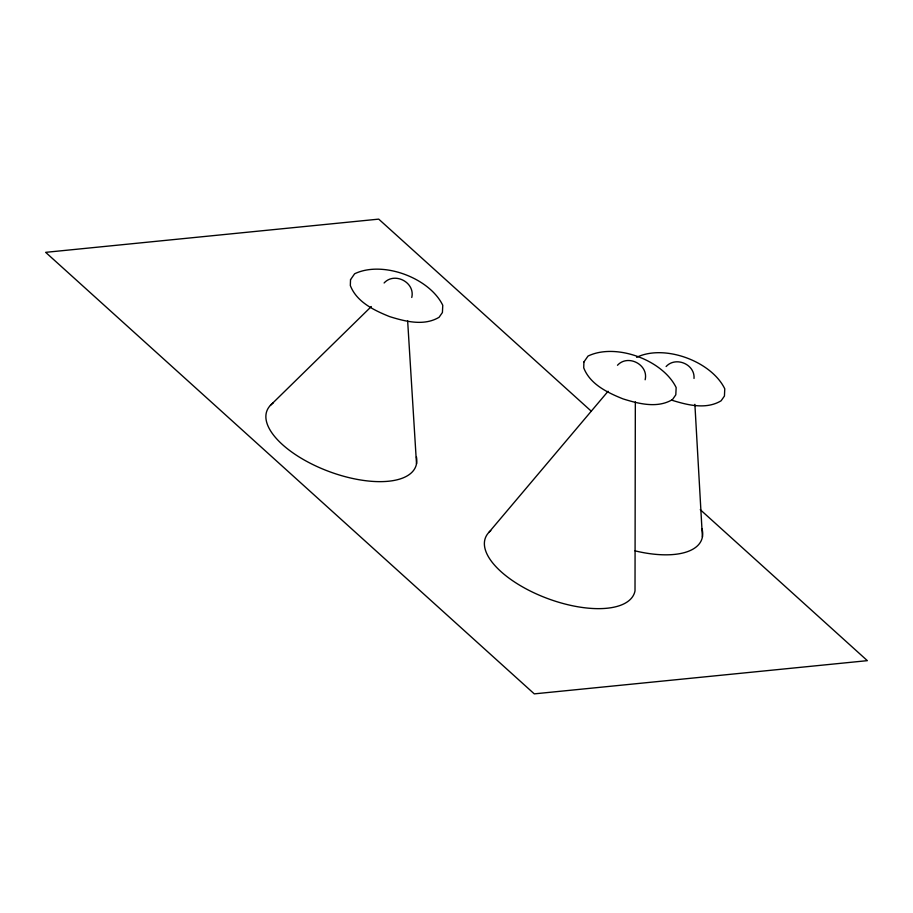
<?xml version="1.0" encoding="UTF-8"?>
<svg xmlns="http://www.w3.org/2000/svg" width="913" height="913" viewBox="0 0 913 913"><rect width="100%" height="100%" fill="white"/><g stroke="black" fill="none" stroke-linecap="round" stroke-linejoin="round"><path stroke-width="1.37" d="M635.334 401.925L635.014 590.837A79.454 35.082 20.4 0 1 541.044 595.949A79.454 35.082 20.4 0 1 490.783 530.636M694.017 378.45C695.158 364.241 675.677 356.093 666.113 366.524M411.763 297.478C415.404 282.391 394.496 271.572 384.099 282.984M645.149 379.762C648.801 364.675 627.882 353.856 617.485 365.268M488.946 532.325L608.092 391.266M270.442 405.326L371.329 306.528M636.635 357.325C664.447 343.893 711.375 361.24 724.774 388.812L724.431 396.059L721.11 400.796C706.08 409.846 687.363 405.041 671.648 400.145M591.304 411.215L378.724 219.131L45.65 252.342L534.276 693.869L867.35 660.658L700.248 509.659M407.643 320.84L416.511 463.838M694.884 404.322L702.405 537.015M701.994 528.616A79.454 35.082 20.4 0 1 635.06 550.859M416.431 456.899A79.454 35.082 20.4 0 1 328.235 471.211A79.454 35.082 20.4 0 1 273.318 402.827M350.524 279.686L350.33 285.552C356.686 302.043 374.159 310.374 389.634 316.606C405.349 321.502 424.077 326.306 439.096 317.268L442.417 312.52L442.771 305.284C429.361 277.7 382.433 260.353 354.621 273.786L350.524 279.686M583.909 361.97L583.727 367.836C590.072 384.339 607.544 392.658 623.031 398.89C638.746 403.786 657.463 408.602 672.493 399.552L675.803 394.815L676.156 387.569C662.758 359.984 615.819 342.637 588.018 356.07L583.909 361.97"/></g></svg>
